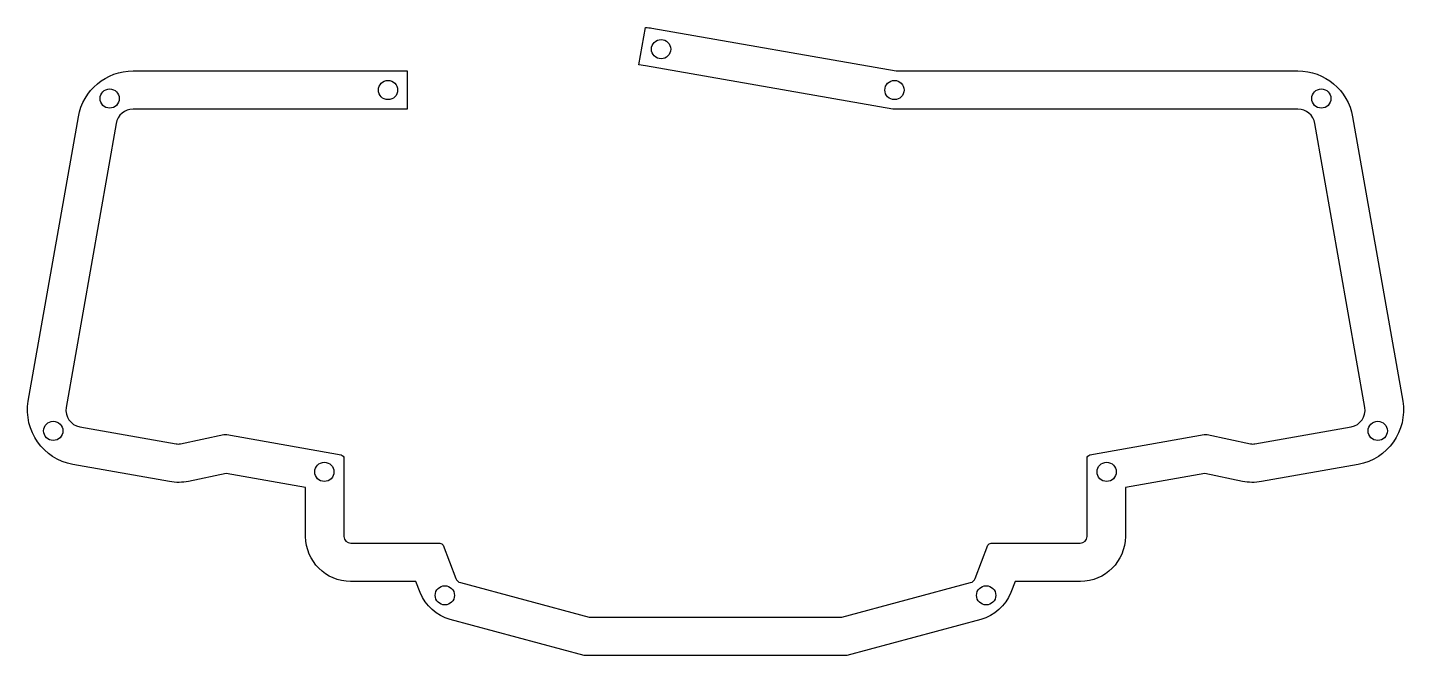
# Model space of a CAD drawing. Header units: millimetres. Extents: x -135 to 135, y -61 to 61.
import ezdxf

# ---------------------------------------------------------------- set-up
doc = ezdxf.new("R2010")
doc.units = ezdxf.units.MM
doc.layers.get('0').update_dxf_attribs({"linetype": 'CONTINUOUS'})

msp = doc.modelspace()

# ---------------------------------------------------------------- linework, layer by layer
msp.add_lwpolyline([(-113.89, 45.41, 0.363744), (-117.19, 42.65), (-126.98, -12.88, 0.402269), (-124.32, -16.69), (-105.47, -20.01, 0.08954), (-104.58, -20), (-96.14, -18.21, -0.093482), (-95.52, -18.2), (-73.19, -22.19, -0.366117), (-72.66, -22.83), (-72.65, -38.1, 0.404986), (-71.32, -39.44), (-53.88, -39.44, -0.309726), (-53.28, -39.85), (-50.76, -46.35, 0.226041), (-49.88, -47.14), (-24.68, -53.89), (24.68, -53.89), (49.88, -47.14, 0.226041), (50.76, -46.35), (53.28, -39.85, -0.309726), (53.88, -39.44), (71.32, -39.44, 0.404986), (72.65, -38.1), (72.66, -22.83, -0.366117), (73.19, -22.19), (95.52, -18.2, -0.093482), (96.14, -18.21), (104.58, -20, 0.08954), (105.47, -20.01), (124.32, -16.69, 0.402269), (126.98, -12.88), (117.19, 42.65, 0.363744), (113.89, 45.41), (34.66, 45.41), (-13.67, 53.87), (-14.99, 54.1), (-13.7, 61.38, -0.036558), (-12.42, 61.26), (35.31, 52.91), (113.89, 52.91, -0.363819), (124.58, 43.95), (134.38, -11.64, -0.407583), (125.67, -24.07), (106.74, -27.4, -0.092835), (103.05, -27.34), (95.71, -25.79), (80.16, -28.56), (80.15, -38.13, -0.410587), (71.35, -46.94), (58.58, -46.94), (57.74, -49.1, -0.23409), (51.88, -54.37), (25.66, -61.39), (-25.66, -61.39), (-51.88, -54.37, -0.23409), (-57.74, -49.1), (-58.58, -46.94), (-71.35, -46.94, -0.410587), (-80.15, -38.13), (-80.16, -28.56), (-95.71, -25.79), (-103.05, -27.34, -0.092835), (-106.74, -27.4), (-125.67, -24.07, -0.407583), (-134.38, -11.64), (-124.58, 43.95, -0.363873), (-113.89, 52.91), (-60.28, 52.91), (-60.28, 45.41)], format="xyb", close=True)
for centre in [(-10.64, 57.15), (-118.46, 47.5), (-64.03, 49.16), (34.99, 49.16), (118.46, 47.5), (-129.49, -17.48), (129.49, -17.48), (-76.48, -25.49), (76.48, -25.49), (-52.92, -49.63), (52.92, -49.63)]:
    msp.add_circle(centre, 1.88)

doc.saveas('drawing.dxf')
